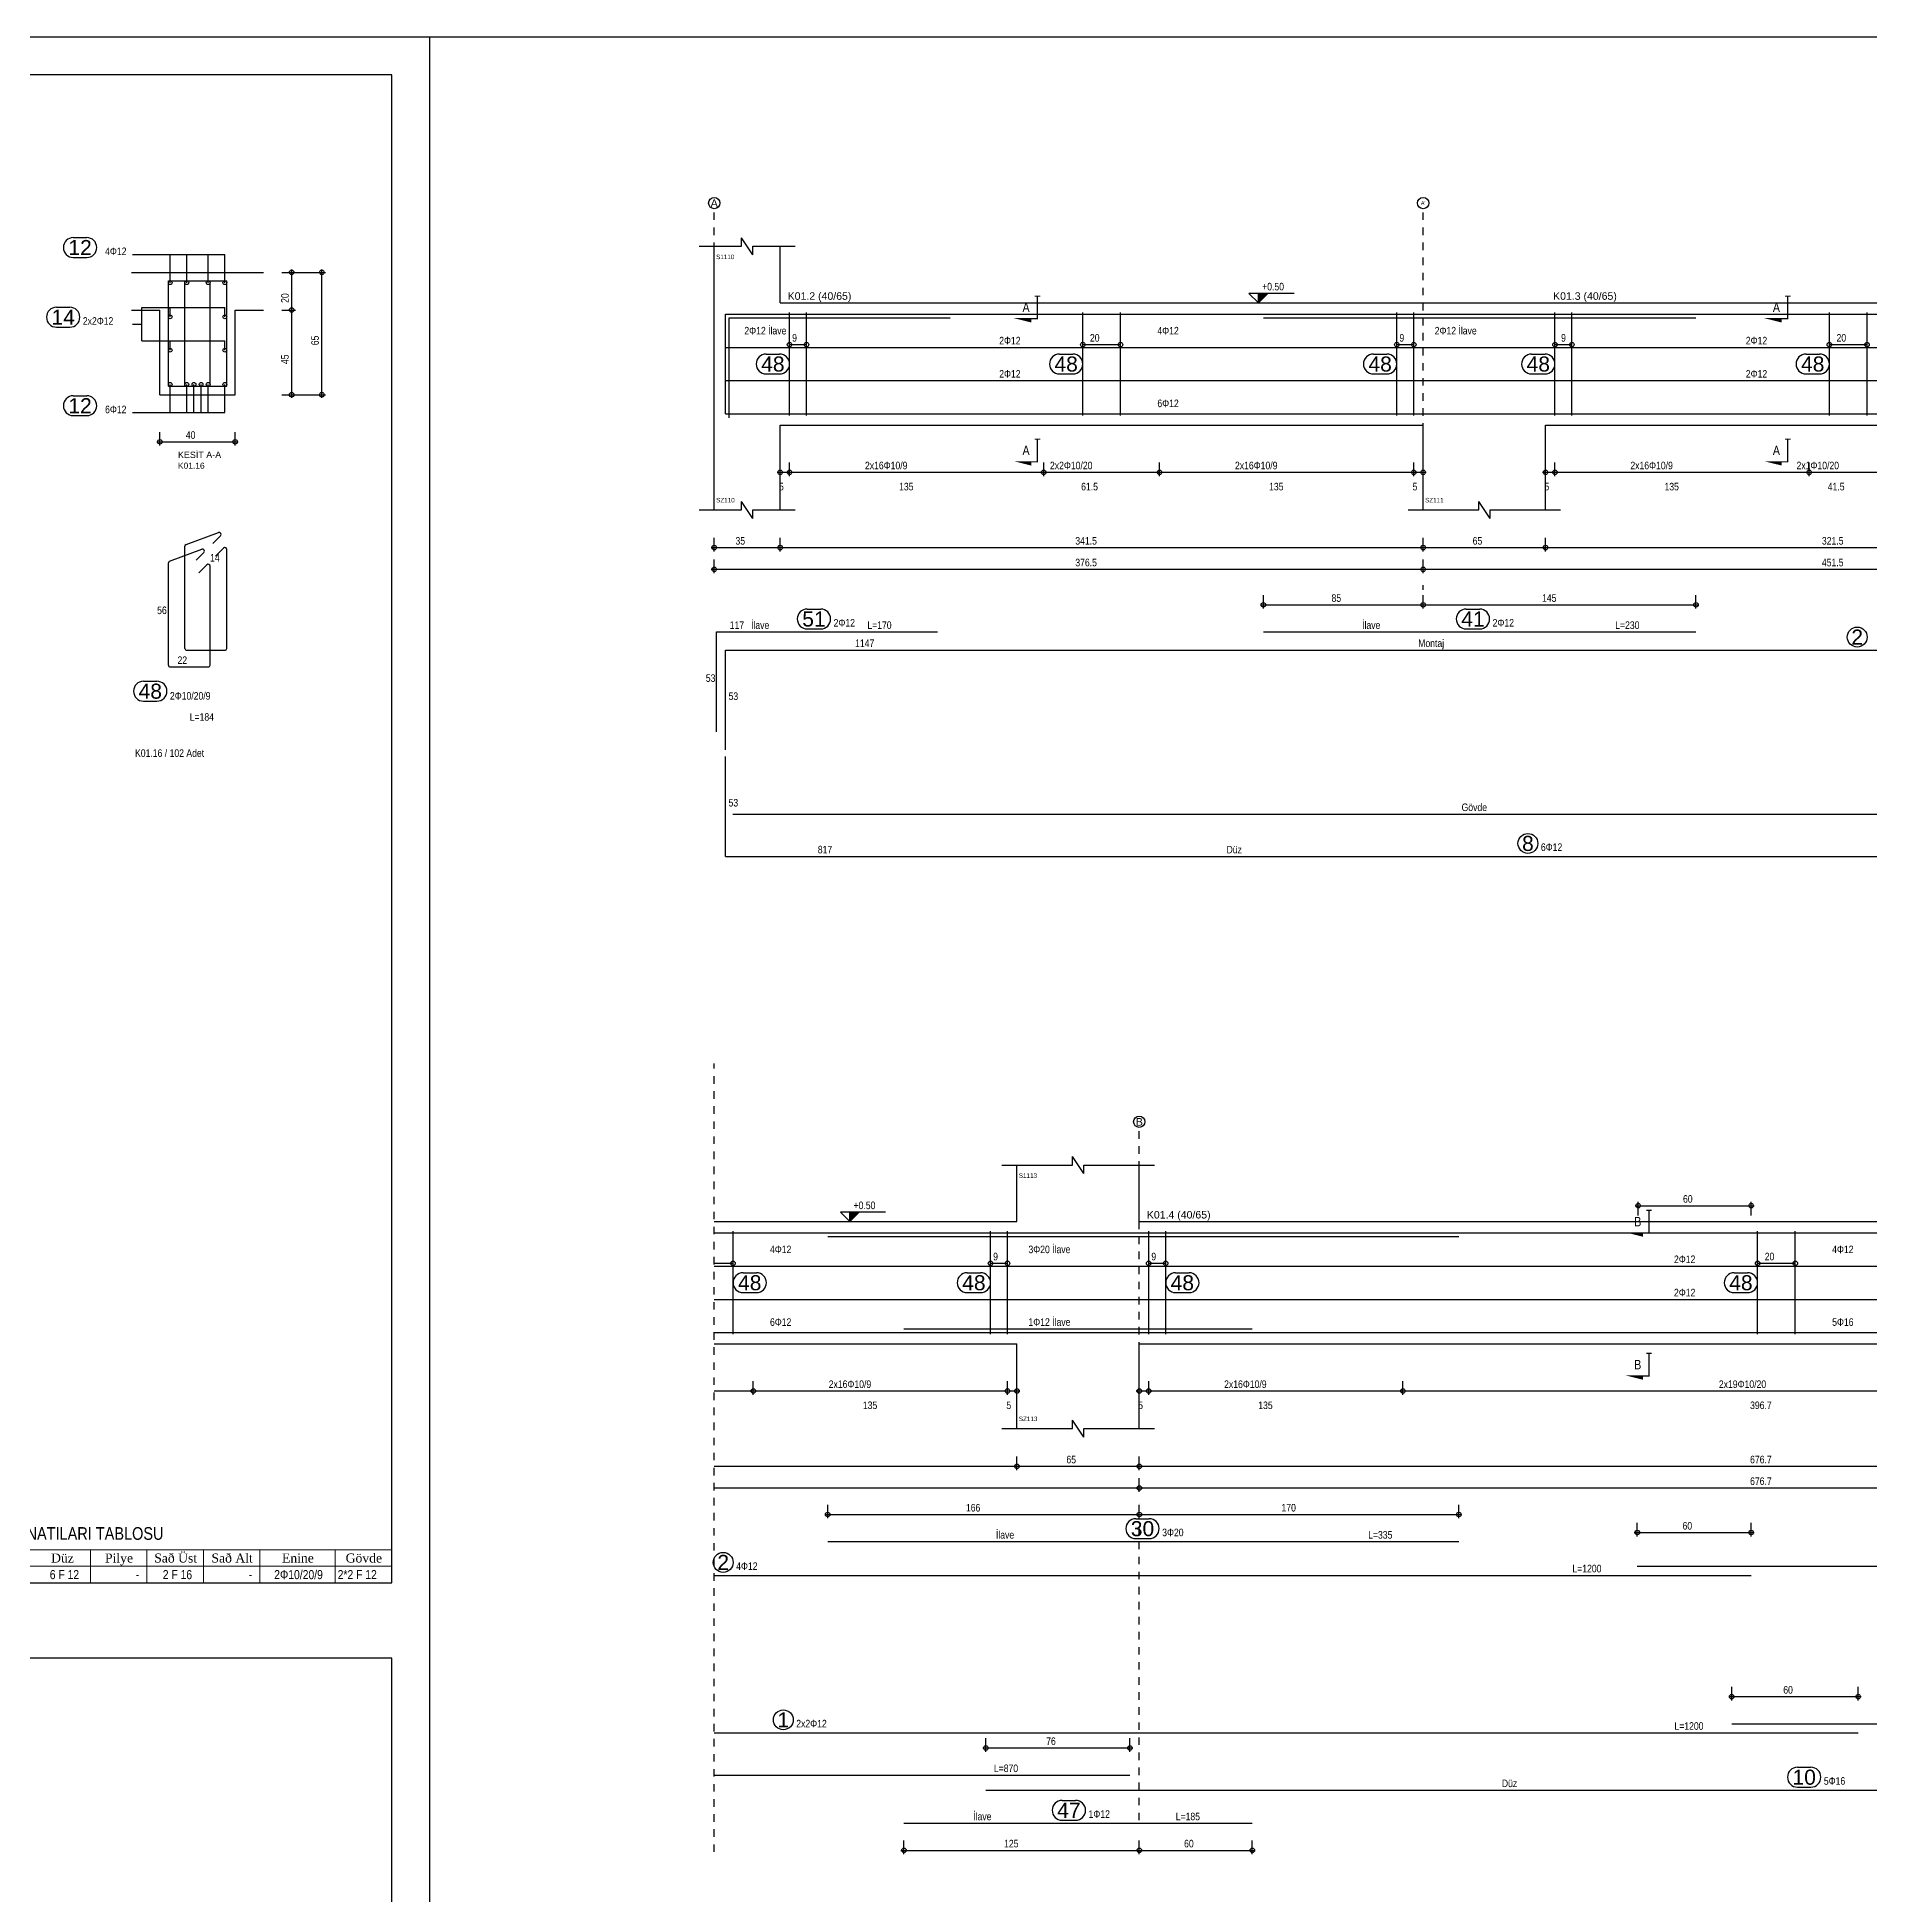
# Model space of a CAD drawing. Header units: metres. Extents: x 419734 to 420376, y 4564732 to 4565123.
# Drawn here: x 420108.32 to 420132.66, y 4564824.91 to 4564849.58 of the extents above; entities that cross this region are included whole.
import ezdxf
from ezdxf.enums import TextEntityAlignment as Align

# ---------------------------------------------------------------- set-up
doc = ezdxf.new("R2010")
doc.units = ezdxf.units.M
doc.linetypes.add('NASCOSTA', pattern=[0.375, 0.25, -0.125])
doc.linetypes.add('TRATTO-PUNTO', pattern=[1, 0.5, -0.25, 0, -0.25])
for name, color, linetype in [('Standart', 7, 'Continuous'), ('SW_ASSI', 7, 'TRATTO-PUNTO'), ('SW_DIM', 33, 'Continuous'), ('SW_MAGRONE', 2, 'Continuous'), ('SW_QUOTE', 1, 'Continuous'), ('SW_REINFORCEMENT', 7, 'Continuous'), ('SW_TESTI', 2, 'Continuous'), ('SW_Tondini', 1, 'Continuous'), ('SW_TRATT_GRIGIO', 252, 'NASCOSTA'), ('SW_TXT_TESTI', 1, 'Continuous')]:
    doc.layers.add(name, color=color, linetype=linetype)
doc.styles.add('arial_1_18', font='arial.ttf', dxfattribs={"height": 0.2})
doc.styles.add('SWS', font='ARIALN.TTF')
doc.styles.add('times new roman_1_18', font='times.ttf', dxfattribs={"height": 0.2})

# ---------------------------------------------------------------- blocks, each defined once
blk = doc.blocks.new('*U1605')
at = {"layer": 'SW_QUOTE'}
blk.add_hatch(color=1, dxfattribs=at).paths.add_polyline_path([(0.25, 0.25), (0, 0.25), (0, 0)])
at = {"layer": 'SW_QUOTE', "color": 1}
for p, q in [((0.95, 0.25), (-0.25, 0.25)), ((-0.25, 0.25), (0, 0)), ((-0.25, 0), (0.25, 0)), ((0, 0), (0, 0.25)), ((0.25, 0.25), (0, 0))]:
    blk.add_line(p, q, dxfattribs=at)
at = {"layer": 'SW_QUOTE', "color": 2, "style": 'SWS'}
blk.add_attdef('QUOTA', (0.1, 0.33), '', height=0.2, dxfattribs=at)
blk = doc.blocks.new('*U1603')
at = {"layer": 'SW_QUOTE', "const_width": 0.0003}
blk.add_lwpolyline([(0, 0), (0, -0.006), (-0.00159, -0.006)], dxfattribs=at)
at = {"layer": 'SW_QUOTE', "const_width": 0.0003, "flags": 128}
blk.add_lwpolyline([(0.00075, 0), (-0.00075, 0)], dxfattribs=at)
at = {"layer": 'SW_QUOTE'}
blk.add_solid([(-0.00159, -0.00585), (-0.00159, -0.00701), (-0.00624, -0.00585)], dxfattribs=at)
at = {"layer": 'SW_TESTI', "style": 'SWS'}
for tag, p in [('RIF_DOC', (0.0025, -0.003)), ('RIF_DOC_SEC', (0.0055, -0.003))]:
    blk.add_attdef(tag, text='', height=0.002, rotation=90, dxfattribs=at).set_placement(p, align=Align.MIDDLE)
at = {"layer": 'SW_TESTI', "color": 3, "style": 'SWS'}
blk.add_attdef('SEZ', text='', height=0.0025, dxfattribs=at).set_placement((-0.003, -0.003), align=Align.MIDDLE)

msp = doc.modelspace()

# ---------------------------------------------------------------- linework, layer by layer
at = {"color": 0, "linetype": 'Continuous'}
for centre in [(420117.31479, 4564847.37673), (420126.72762, 4564847.37673), (420122.9587, 4564835.17859)]:
    msp.add_circle(centre, 0.075, dxfattribs=at)
at = {"layer": 'Standart', "color": 2}
for points in [[(420281.38267, 4564849.57907), (419805.78267, 4564849.57907), (419805.78267, 4564807.5324), (420281.38267, 4564807.5324)], [(420113.53267, 4564849.57907), (420113.53267, 4564807.5324)]]:
    msp.add_lwpolyline(points, dxfattribs=at)
for points in [[(420113.03267, 4564829.05574), (420113.03267, 4564849.07907), (420080.02635, 4564849.07907), (420080.02635, 4564829.05574)], [(420113.03267, 4564808.0324), (420113.03267, 4564828.05574), (420080.02635, 4564828.05574), (420080.02635, 4564808.0324)]]:
    msp.add_lwpolyline(points, close=True, dxfattribs=at)
at = {"layer": 'Standart', "color": 1, "linetype": 'Continuous', "lineweight": 5}
for points in [[(420104.53267, 4564829.49574), (420113.03267, 4564829.49574)], [(420109.03267, 4564829.49574), (420109.03267, 4564829.05574)], [(420109.78267, 4564829.49574), (420109.78267, 4564829.05574)], [(420110.53267, 4564829.49574), (420110.53267, 4564829.05574)], [(420111.28267, 4564829.49574), (420111.28267, 4564829.05574)], [(420112.28267, 4564829.49574), (420112.28267, 4564829.05574)], [(420113.03267, 4564829.49574), (420113.03267, 4564829.05574)], [(420104.53267, 4564829.27574), (420113.03267, 4564829.27574)], [(420104.53267, 4564829.05574), (420113.03267, 4564829.05574)]]:
    msp.add_lwpolyline(points, dxfattribs=at)
at = {"layer": 'SW_ASSI', "ltscale": 0.2}
for points in [[(420117.31479, 4564843.55173), (420117.31479, 4564847.30173)], [(420126.72762, 4564843.55173), (420126.72762, 4564847.30173)], [(420126.72762, 4564842.04173), (420126.72762, 4564842.30173)], [(420122.9587, 4564831.35359), (420122.9587, 4564835.10359)], [(420122.9587, 4564825.90359), (420122.9587, 4564830.10359)]]:
    msp.add_lwpolyline(points, dxfattribs=at)
at = {"layer": 'SW_DIM', "ltscale": 0.5}
for points in [[(420117.11479, 4564846.80173), (420117.67729, 4564846.80173)], [(420117.82729, 4564846.68923), (420117.67729, 4564846.91423)], [(420117.67729, 4564846.80173), (420117.67729, 4564846.91423)], [(420117.82729, 4564846.80173), (420118.38979, 4564846.80173)], [(420117.82729, 4564846.68923), (420117.82729, 4564846.80173)], [(420109.59187, 4564846.69375), (420110.81687, 4564846.69375)], [(420110.09187, 4564846.31875), (420110.09187, 4564846.69375)], [(420110.31271, 4564846.31875), (420110.31271, 4564846.69375)], [(420110.59604, 4564846.31875), (420110.59604, 4564846.69375)], [(420110.81687, 4564846.31875), (420110.81687, 4564846.69375)], [(420111.70437, 4564844.79125), (420111.70437, 4564846.49625)], [(420112.10437, 4564844.79125), (420112.10437, 4564846.49625)], [(420111.57437, 4564846.45625), (420112.15437, 4564846.45625)], [(420109.71687, 4564845.54792), (420109.71687, 4564845.98959)], [(420109.71687, 4564845.98959), (420110.81687, 4564845.98959)], [(420110.09187, 4564845.86459), (420110.09187, 4564845.98959)], [(420110.81687, 4564845.86459), (420110.81687, 4564845.98959)], [(420109.59187, 4564845.76875), (420109.71687, 4564845.76875)], [(420111.57437, 4564845.95625), (420111.75437, 4564845.95625)], [(420109.71687, 4564845.54792), (420110.81687, 4564845.54792)], [(420110.09187, 4564845.42292), (420110.09187, 4564845.54792)], [(420110.81687, 4564845.42292), (420110.81687, 4564845.54792)], [(420118.31479, 4564845.49673), (420118.53979, 4564845.49673)], [(420122.2087, 4564845.49673), (420122.7087, 4564845.49673)], [(420126.37762, 4564845.49673), (420126.60262, 4564845.49673)], [(420128.47762, 4564845.49673), (420128.70262, 4564845.49673)], [(420132.12153, 4564845.49673), (420132.62153, 4564845.49673)], [(420110.09187, 4564844.59375), (420110.09187, 4564844.96875)], [(420110.31271, 4564844.59375), (420110.31271, 4564844.96875)], [(420110.40715, 4564844.59375), (420110.40715, 4564844.96875)], [(420110.5016, 4564844.59375), (420110.5016, 4564844.96875)], [(420110.59604, 4564844.59375), (420110.59604, 4564844.96875)], [(420110.81687, 4564844.59375), (420110.81687, 4564844.96875)], [(420111.57437, 4564844.83125), (420112.15437, 4564844.83125)], [(420109.59187, 4564844.59375), (420110.81687, 4564844.59375)], [(420109.95437, 4564844.15625), (420109.95437, 4564844.33625)], [(420110.95437, 4564844.15625), (420110.95437, 4564844.33625)], [(420109.91437, 4564844.20625), (420110.99437, 4564844.20625)], [(420118.14979, 4564843.80173), (420126.76762, 4564843.80173)], [(420118.18979, 4564843.75173), (420118.18979, 4564843.93173)], [(420118.31479, 4564843.75173), (420118.31479, 4564843.93173)], [(420121.68979, 4564843.75173), (420121.68979, 4564843.93173)], [(420123.22762, 4564843.75173), (420123.22762, 4564843.93173)], [(420126.60262, 4564843.75173), (420126.60262, 4564843.93173)], [(420126.72762, 4564843.75173), (420126.72762, 4564843.93173)], [(420128.31262, 4564843.80173), (420136.43045, 4564843.80173)], [(420128.35262, 4564843.75173), (420128.35262, 4564843.93173)], [(420128.47762, 4564843.75173), (420128.47762, 4564843.93173)], [(420131.85262, 4564843.75173), (420131.85262, 4564843.93173)], [(420117.11479, 4564843.30173), (420117.67729, 4564843.30173)], [(420117.67729, 4564843.30173), (420117.67729, 4564843.41423)], [(420117.82729, 4564843.18923), (420117.67729, 4564843.41423)], [(420117.82729, 4564843.18923), (420117.82729, 4564843.30173)], [(420117.82729, 4564843.30173), (420118.38979, 4564843.30173)], [(420126.52762, 4564843.30173), (420127.46512, 4564843.30173)], [(420127.46512, 4564843.30173), (420127.46512, 4564843.41423)], [(420127.61512, 4564843.18923), (420127.46512, 4564843.41423)], [(420127.61512, 4564843.18923), (420127.61512, 4564843.30173)], [(420127.61512, 4564843.30173), (420128.55262, 4564843.30173)], [(420117.27479, 4564842.80173), (420146.47472, 4564842.80173)], [(420117.31479, 4564842.75173), (420117.31479, 4564842.93173)], [(420118.18979, 4564842.75173), (420118.18979, 4564842.93173)], [(420126.72762, 4564842.75173), (420126.72762, 4564842.93173)], [(420128.35262, 4564842.75173), (420128.35262, 4564842.93173)], [(420117.27479, 4564842.51373), (420146.47472, 4564842.51373)], [(420117.31479, 4564842.46373), (420117.31479, 4564842.64373)], [(420126.72762, 4564842.46373), (420126.72762, 4564842.64373)], [(420124.56566, 4564842.04173), (420130.38957, 4564842.04173)], [(420124.60566, 4564841.99173), (420124.60566, 4564842.17173)], [(420126.72762, 4564841.99173), (420126.72762, 4564842.17173)], [(420130.34957, 4564841.99173), (420130.34957, 4564842.17173)], [(420122.2212, 4564834.49109), (420122.0712, 4564834.71609)], [(420122.0712, 4564834.60359), (420122.0712, 4564834.71609)], [(420121.1337, 4564834.60359), (420122.0712, 4564834.60359)], [(420122.2212, 4564834.49109), (420122.2212, 4564834.60359)], [(420122.2212, 4564834.60359), (420123.15871, 4564834.60359)], [(420129.54305, 4564834.06359), (420131.12305, 4564834.06359)], [(420129.58305, 4564833.93359), (420129.58305, 4564834.11359)], [(420131.08305, 4564833.93359), (420131.08305, 4564834.11359)], [(420117.31479, 4564833.29859), (420117.56479, 4564833.29859)], [(420120.9837, 4564833.29859), (420121.2087, 4564833.29859)], [(420123.0837, 4564833.29859), (420123.3087, 4564833.29859)], [(420131.16798, 4564833.29859), (420131.66798, 4564833.29859)], [(420117.8337, 4564831.55359), (420117.8337, 4564831.73359)], [(420121.2087, 4564831.55359), (420121.2087, 4564831.73359)], [(420121.3337, 4564831.55359), (420121.3337, 4564831.73359)], [(420122.9587, 4564831.55359), (420122.9587, 4564831.73359)], [(420123.0837, 4564831.55359), (420123.0837, 4564831.73359)], [(420126.4587, 4564831.55359), (420126.4587, 4564831.73359)], [(420117.31479, 4564831.60359), (420121.3737, 4564831.60359)], [(420122.9187, 4564831.60359), (420139.91726, 4564831.60359)], [(420122.0712, 4564831.10359), (420122.0712, 4564831.21609)], [(420122.2212, 4564830.99109), (420122.0712, 4564831.21609)], [(420121.1337, 4564831.10359), (420122.0712, 4564831.10359)], [(420122.2212, 4564830.99109), (420122.2212, 4564831.10359)], [(420122.2212, 4564831.10359), (420123.15871, 4564831.10359)], [(420121.3337, 4564830.55359), (420121.3337, 4564830.73359)], [(420122.9587, 4564830.55359), (420122.9587, 4564830.73359)], [(420117.31479, 4564830.60359), (420150.35231, 4564830.60359)], [(420122.9587, 4564830.26559), (420122.9587, 4564830.44559)], [(420117.31479, 4564830.31559), (420150.35231, 4564830.31559)], [(420118.7812, 4564829.96359), (420127.24084, 4564829.96359)], [(420118.8212, 4564829.91359), (420118.8212, 4564830.09359)], [(420122.9587, 4564829.91359), (420122.9587, 4564830.09359)], [(420127.20084, 4564829.91359), (420127.20084, 4564830.09359)], [(420129.53055, 4564829.72359), (420131.12305, 4564829.72359)], [(420129.57055, 4564829.67359), (420129.57055, 4564829.85359)], [(420131.08305, 4564829.67359), (420131.08305, 4564829.85359)], [(420130.78455, 4564827.54526), (420132.54405, 4564827.54526)], [(420130.82455, 4564827.49526), (420130.82455, 4564827.67526)], [(420132.50405, 4564827.49526), (420132.50405, 4564827.67526)], [(420120.9212, 4564826.81359), (420120.9212, 4564826.99359)], [(420122.8337, 4564826.81359), (420122.8337, 4564826.99359)], [(420120.8812, 4564826.86359), (420122.8737, 4564826.86359)], [(420119.7937, 4564825.50402), (420124.4987, 4564825.50402)], [(420119.8337, 4564825.45402), (420119.8337, 4564825.63402)], [(420122.9587, 4564825.45402), (420122.9587, 4564825.63402)], [(420124.4587, 4564825.45402), (420124.4587, 4564825.63402)]]:
    msp.add_lwpolyline(points, dxfattribs=at)
for centre in [(420111.70437, 4564846.45625), (420112.10437, 4564846.45625), (420111.70437, 4564845.95625), (420118.31479, 4564845.49673), (420118.53979, 4564845.49673), (420122.2087, 4564845.49673), (420122.7087, 4564845.49673), (420126.37762, 4564845.49673), (420126.60262, 4564845.49673), (420128.47762, 4564845.49673), (420128.70262, 4564845.49673), (420132.12153, 4564845.49673), (420132.62153, 4564845.49673), (420111.70437, 4564844.83125), (420112.10437, 4564844.83125), (420109.95437, 4564844.20625), (420110.95437, 4564844.20625), (420118.18979, 4564843.80173), (420118.31479, 4564843.80173), (420121.68979, 4564843.80173), (420123.22762, 4564843.80173), (420126.60262, 4564843.80173), (420126.72762, 4564843.80173), (420128.35262, 4564843.80173), (420128.47762, 4564843.80173), (420131.85262, 4564843.80173), (420117.31479, 4564842.80173), (420118.18979, 4564842.80173), (420126.72762, 4564842.80173), (420128.35262, 4564842.80173), (420117.31479, 4564842.51373), (420126.72762, 4564842.51373), (420124.60566, 4564842.04173), (420126.72762, 4564842.04173), (420130.34957, 4564842.04173), (420129.58305, 4564834.06359), (420131.08305, 4564834.06359), (420117.56479, 4564833.29859), (420120.9837, 4564833.29859), (420121.2087, 4564833.29859), (420123.0837, 4564833.29859), (420123.3087, 4564833.29859), (420131.16798, 4564833.29859), (420131.66798, 4564833.29859), (420117.8337, 4564831.60359), (420121.2087, 4564831.60359), (420121.3337, 4564831.60359), (420122.9587, 4564831.60359), (420123.0837, 4564831.60359), (420126.4587, 4564831.60359), (420121.3337, 4564830.60359), (420122.9587, 4564830.60359), (420122.9587, 4564830.31559), (420118.8212, 4564829.96359), (420122.9587, 4564829.96359), (420127.20084, 4564829.96359), (420129.57055, 4564829.72359), (420131.08305, 4564829.72359), (420130.82455, 4564827.54526), (420132.50405, 4564827.54526), (420120.9212, 4564826.86359), (420122.8337, 4564826.86359), (420119.8337, 4564825.50402), (420122.9587, 4564825.50402), (420124.4587, 4564825.50402)]:
    msp.add_circle(centre, 0.03, dxfattribs=at)
at = {"layer": 'SW_MAGRONE'}
for points in [[(420117.31479, 4564843.30173), (420117.31479, 4564846.80173)], [(420118.18979, 4564846.05173), (420118.18979, 4564846.80173)], [(420109.57937, 4564846.45625), (420111.32937, 4564846.45625)], [(420118.18979, 4564846.05173), (420136.39044, 4564846.05173)], [(420109.57937, 4564845.95625), (420109.95437, 4564845.95625)], [(420109.95437, 4564844.83125), (420109.95437, 4564845.95625)], [(420110.95437, 4564844.83125), (420110.95437, 4564845.95625)], [(420110.95437, 4564845.95625), (420111.32937, 4564845.95625)], [(420109.95437, 4564844.83125), (420110.95437, 4564844.83125)], [(420118.18979, 4564843.30173), (420118.18979, 4564844.42673)], [(420118.18979, 4564844.42673), (420126.72762, 4564844.42673)], [(420126.72762, 4564843.30173), (420126.72762, 4564844.42673)], [(420128.35262, 4564843.30173), (420128.35262, 4564844.42673)], [(420128.35262, 4564844.42673), (420136.39044, 4564844.42673)], [(420121.3337, 4564833.8536), (420121.3337, 4564834.60359)], [(420122.95871, 4564833.8536), (420122.95871, 4564834.60359)], [(420117.31479, 4564833.8536), (420121.3337, 4564833.8536)], [(420122.95871, 4564833.8536), (420139.87726, 4564833.8536)], [(420117.31479, 4564832.22859), (420121.3337, 4564832.22859)], [(420121.3337, 4564831.10359), (420121.3337, 4564832.22859)], [(420122.95871, 4564831.10359), (420122.95871, 4564832.22859)], [(420122.95871, 4564832.22859), (420139.87726, 4564832.22859)]]:
    msp.add_lwpolyline(points, dxfattribs=at)
at = {"layer": 'SW_REINFORCEMENT', "color": 7, "ltscale": 0.05, "flags": 128}
for points in [[(420110.06687, 4564846.34375), (420110.84187, 4564846.34375)], [(420110.06687, 4564844.94375), (420110.06687, 4564846.34375)], [(420110.28771, 4564844.94375), (420110.28771, 4564846.34375)], [(420110.62104, 4564844.94375), (420110.62104, 4564846.34375)], [(420110.84187, 4564844.94375), (420110.84187, 4564846.34375)], [(420117.46479, 4564845.90173), (420146.47472, 4564845.90173)], [(420117.46479, 4564844.57673), (420117.46479, 4564845.90173)], [(420117.51479, 4564845.85173), (420120.44925, 4564845.85173)], [(420117.51479, 4564844.52673), (420117.51479, 4564845.85173)], [(420118.31479, 4564844.55673), (420118.31479, 4564845.92173)], [(420118.53979, 4564844.55673), (420118.53979, 4564845.92173)], [(420122.2087, 4564844.55673), (420122.2087, 4564845.92173)], [(420122.7087, 4564844.55673), (420122.7087, 4564845.92173)], [(420124.60566, 4564845.85173), (420130.34957, 4564845.85173)], [(420126.37762, 4564844.55673), (420126.37762, 4564845.92173)], [(420126.60262, 4564844.55673), (420126.60262, 4564845.92173)], [(420128.47762, 4564844.55673), (420128.47762, 4564845.92173)], [(420128.70262, 4564844.55673), (420128.70262, 4564845.92173)], [(420132.12153, 4564844.55673), (420132.12153, 4564845.92173)], [(420132.62153, 4564844.55673), (420132.62153, 4564845.92173)], [(420117.46479, 4564845.46007), (420146.47472, 4564845.46007)], [(420117.46479, 4564845.0184), (420146.47472, 4564845.0184)], [(420110.06687, 4564844.94375), (420110.84187, 4564844.94375)], [(420117.46479, 4564844.57673), (420146.47472, 4564844.57673)], [(420110.08365, 4564842.62278), (420110.51295, 4564842.77903)], [(420110.28771, 4564841.46384), (420110.28771, 4564842.82048)], [(420110.30449, 4564842.84444), (420110.73379, 4564843.0007)], [(420110.65626, 4564842.85442), (420110.76054, 4564842.9587)], [(420110.69338, 4564842.68985), (420110.79834, 4564842.79481)], [(420110.84187, 4564841.46384), (420110.84187, 4564842.77678)], [(420110.06687, 4564841.24217), (420110.06687, 4564842.59882)], [(420110.43542, 4564842.63276), (420110.53971, 4564842.73704)], [(420110.47255, 4564842.46818), (420110.57751, 4564842.57314)], [(420110.62104, 4564841.24217), (420110.62104, 4564842.55511)], [(420117.34479, 4564841.68173), (420120.27925, 4564841.68173)], [(420117.34479, 4564840.35673), (420117.34479, 4564841.68173)], [(420124.60566, 4564841.68173), (420130.34957, 4564841.68173)], [(420110.31321, 4564841.43834), (420110.81637, 4564841.43834)], [(420117.46479, 4564841.44173), (420146.13979, 4564841.44173)], [(420117.46479, 4564840.11673), (420117.46479, 4564841.44173)], [(420110.09237, 4564841.21667), (420110.59554, 4564841.21667)], [(420117.46479, 4564838.70173), (420117.46479, 4564840.02673)], [(420117.56079, 4564839.2634), (420146.47472, 4564839.2634)], [(420117.46479, 4564838.70173), (420137.89045, 4564838.70173)], [(420117.31479, 4564833.70359), (420150.35231, 4564833.70359)], [(420117.56479, 4564832.35859), (420117.56479, 4564833.72359)], [(420118.8212, 4564833.65359), (420127.20084, 4564833.65359)], [(420120.9837, 4564832.35859), (420120.9837, 4564833.72359)], [(420121.2087, 4564832.35859), (420121.2087, 4564833.72359)], [(420123.0837, 4564832.35859), (420123.0837, 4564833.72359)], [(420123.3087, 4564832.35859), (420123.3087, 4564833.72359)], [(420131.16798, 4564832.35859), (420131.16798, 4564833.72359)], [(420131.66798, 4564832.35859), (420131.66798, 4564833.72359)], [(420117.31479, 4564833.26193), (420150.35231, 4564833.26193)], [(420117.31479, 4564832.82026), (420150.35231, 4564832.82026)], [(420119.8337, 4564832.42859), (420124.4587, 4564832.42859)], [(420117.31479, 4564832.37859), (420150.35231, 4564832.37859)], [(420118.8212, 4564829.60359), (420127.20084, 4564829.60359)], [(420129.57055, 4564829.27564), (420145.93978, 4564829.27564)], [(420117.31479, 4564829.15564), (420131.08305, 4564829.15564)], [(420117.31479, 4564827.06526), (420132.50405, 4564827.06526)], [(420130.82455, 4564827.18526), (420150.35231, 4564827.18526)], [(420117.31479, 4564826.50359), (420122.8337, 4564826.50359)], [(420120.9212, 4564826.30363), (420141.91476, 4564826.30363)], [(420119.8337, 4564825.86402), (420124.4587, 4564825.86402)]]:
    msp.add_lwpolyline(points, dxfattribs=at)
at = {"layer": 'SW_REINFORCEMENT', "color": 7, "ltscale": 0.05}
for centre, start, end in [((420110.31321, 4564842.82048), 110, 180), ((420110.52168, 4564842.75507), 315, 110), ((420110.74251, 4564842.97674), 315, 110), ((420110.81637, 4564842.77678), 0, 135), ((420110.09237, 4564842.59882), 110, 180), ((420110.59554, 4564842.55511), 0, 135), ((420110.31321, 4564841.46384), 180, 270), ((420110.81637, 4564841.46384), 270, 0), ((420110.09237, 4564841.24217), 180, 270), ((420110.59554, 4564841.24217), 270, 0)]:
    msp.add_arc(centre, 0.0255, start, end, dxfattribs=at)
at = {"layer": 'SW_Tondini'}
for centre in [(420110.09187, 4564846.31875), (420110.31271, 4564846.31875), (420110.59604, 4564846.31875), (420110.81687, 4564846.31875), (420110.09187, 4564845.86459), (420110.81687, 4564845.86459), (420110.09187, 4564845.42292), (420110.81687, 4564845.42292), (420110.09187, 4564844.96875), (420110.31271, 4564844.96875), (420110.40715, 4564844.96875), (420110.5016, 4564844.96875), (420110.59604, 4564844.96875), (420110.81687, 4564844.96875)]:
    msp.add_circle(centre, 0.025, dxfattribs=at)
at = {"layer": 'SW_TRATT_GRIGIO', "ltscale": 0.2}
msp.add_lwpolyline([(420117.31479, 4564825.48359), (420117.31479, 4564835.95359)], dxfattribs=at)
at = {"layer": 'SW_TXT_TESTI', "flags": 128}
for points in [[(420108.80525, 4564846.91746), (420108.98401, 4564846.91746)], [(420108.80525, 4564846.65346), (420108.98401, 4564846.65346)], [(420108.58116, 4564845.99246), (420108.75993, 4564845.99246)], [(420108.58116, 4564845.72846), (420108.75993, 4564845.72846)], [(420108.80525, 4564844.81746), (420108.98401, 4564844.81746)], [(420108.80525, 4564844.55346), (420108.98401, 4564844.55346)], [(420118.54939, 4564841.98573), (420118.72816, 4564841.98573)], [(420127.29928, 4564841.98573), (420127.47804, 4564841.98573)], [(420118.54939, 4564841.72173), (420118.72816, 4564841.72173)], [(420127.29928, 4564841.72173), (420127.47804, 4564841.72173)], [(420109.73724, 4564841.02715), (420109.916, 4564841.02715)], [(420109.73724, 4564840.76315), (420109.916, 4564840.76315)]]:
    msp.add_lwpolyline(points, dxfattribs=at)
at = {"layer": 'SW_TXT_TESTI'}
for points in [[(420118.00402, 4564845.37123), (420118.18279, 4564845.37123)], [(420121.89794, 4564845.37123), (420122.0767, 4564845.37123)], [(420126.06685, 4564845.37123), (420126.24562, 4564845.37123)], [(420128.16685, 4564845.37123), (420128.34562, 4564845.37123)], [(420131.81077, 4564845.37123), (420131.98953, 4564845.37123)], [(420118.00402, 4564845.10723), (420118.18279, 4564845.10723)], [(420121.89794, 4564845.10723), (420122.0767, 4564845.10723)], [(420126.06685, 4564845.10723), (420126.24562, 4564845.10723)], [(420128.16685, 4564845.10723), (420128.34562, 4564845.10723)], [(420131.81077, 4564845.10723), (420131.98953, 4564845.10723)], [(420117.69679, 4564833.17309), (420117.87555, 4564833.17309)], [(420120.67294, 4564833.17309), (420120.8517, 4564833.17309)], [(420123.4407, 4564833.17309), (420123.61947, 4564833.17309)], [(420130.85722, 4564833.17309), (420131.03598, 4564833.17309)], [(420117.69679, 4564832.90909), (420117.87555, 4564832.90909)], [(420120.67294, 4564832.90909), (420120.8517, 4564832.90909)], [(420123.4407, 4564832.90909), (420123.61947, 4564832.90909)], [(420130.85722, 4564832.90909), (420131.03598, 4564832.90909)], [(420122.91175, 4564829.90759), (420123.09052, 4564829.90759)], [(420122.91175, 4564829.64359), (420123.09052, 4564829.64359)], [(420131.69713, 4564826.60763), (420131.8759, 4564826.60763)], [(420131.69713, 4564826.34363), (420131.8759, 4564826.34363)], [(420121.9343, 4564826.16802), (420122.11306, 4564826.16802)], [(420121.9343, 4564825.90402), (420122.11306, 4564825.90402)]]:
    msp.add_lwpolyline(points, dxfattribs=at)
for centre in [(420132.49054, 4564841.61373), (420128.11839, 4564838.87373), (420117.4338, 4564829.32764), (420118.23205, 4564827.23726)]:
    msp.add_circle(centre, 0.132, dxfattribs=at)
for centre, start, end in [((420108.80525, 4564846.78546), 90, 270), ((420108.98401, 4564846.78546), 270, 90), ((420108.58116, 4564845.86046), 90, 270), ((420108.75993, 4564845.86046), 270, 90), ((420118.00402, 4564845.23923), 90, 270), ((420118.18279, 4564845.23923), 270, 90), ((420121.89794, 4564845.23923), 90, 270), ((420122.0767, 4564845.23923), 270, 90), ((420126.06685, 4564845.23923), 90, 270), ((420126.24562, 4564845.23923), 270, 90), ((420128.16685, 4564845.23923), 90, 270), ((420128.34562, 4564845.23923), 270, 90), ((420131.81077, 4564845.23923), 90, 270), ((420131.98953, 4564845.23923), 270, 90), ((420108.80525, 4564844.68546), 90, 270), ((420108.98401, 4564844.68546), 270, 90), ((420118.54939, 4564841.85373), 90, 270), ((420118.72816, 4564841.85373), 270, 90), ((420127.29928, 4564841.85373), 90, 270), ((420127.47804, 4564841.85373), 270, 90), ((420109.73724, 4564840.89515), 90, 270), ((420109.916, 4564840.89515), 270, 90), ((420117.69679, 4564833.04109), 90, 270), ((420117.87555, 4564833.04109), 270, 90), ((420120.67294, 4564833.04109), 90, 270), ((420120.8517, 4564833.04109), 270, 90), ((420123.4407, 4564833.04109), 90, 270), ((420123.61947, 4564833.04109), 270, 90), ((420130.85722, 4564833.04109), 90, 270), ((420131.03598, 4564833.04109), 270, 90), ((420122.91175, 4564829.77559), 90, 270), ((420123.09052, 4564829.77559), 270, 90), ((420131.69713, 4564826.47563), 90, 270), ((420131.8759, 4564826.47563), 270, 90), ((420121.9343, 4564826.03602), 90, 270), ((420122.11306, 4564826.03602), 270, 90)]:
    msp.add_arc(centre, 0.132, start, end, dxfattribs=at)

# ---------------------------------------------------------------- block references
ref = msp.add_blockref('*U1605', (420124.53972, 4564846.05173), dxfattribs=dict(xscale=0.5, yscale=0.5, zscale=0.5))
ref.add_attrib('QUOTA', '+0.50', (420124.58972, 4564846.21673), dxfattribs={"layer": 'SW_QUOTE', "color": 2, "height": 0.1, "style": 'SWS', "flags": 4})
ref = msp.add_blockref('*U1603', (420121.60492, 4564846.1405), dxfattribs=dict(xscale=50, yscale=50, zscale=50))
ref.add_attrib('SEZ', 'A', dxfattribs={"layer": 'SW_TESTI', "color": 3, "height": 0.125, "style": 'SWS'}).set_placement((420121.45492, 4564845.9905), align=Align.MIDDLE)
ref = msp.add_blockref('*U1603', (420131.56775, 4564846.1405), dxfattribs=dict(xscale=50, yscale=50, zscale=50))
ref.add_attrib('SEZ', 'A', dxfattribs={"layer": 'SW_TESTI', "color": 3, "height": 0.125, "style": 'SWS'}).set_placement((420131.41775, 4564845.9905), align=Align.MIDDLE)
ref = msp.add_blockref('*U1603', (420121.60492, 4564844.24151), dxfattribs=dict(xscale=50, yscale=50, zscale=50))
ref.add_attrib('SEZ', 'A', dxfattribs={"layer": 'SW_TESTI', "color": 3, "height": 0.125, "style": 'SWS'}).set_placement((420121.45492, 4564844.09151), align=Align.MIDDLE)
ref = msp.add_blockref('*U1603', (420131.56775, 4564844.24151), dxfattribs=dict(xscale=50, yscale=50, zscale=50))
ref.add_attrib('SEZ', 'A', dxfattribs={"layer": 'SW_TESTI', "color": 3, "height": 0.125, "style": 'SWS'}).set_placement((420131.41775, 4564844.09151), align=Align.MIDDLE)
ref = msp.add_blockref('*U1605', (420119.11493, 4564833.8536), dxfattribs=dict(xscale=0.5, yscale=0.5, zscale=0.5))
ref.add_attrib('QUOTA', '+0.50', (420119.16493, 4564834.0186), dxfattribs={"layer": 'SW_QUOTE', "color": 2, "height": 0.1, "style": 'SWS', "flags": 4})
ref = msp.add_blockref('*U1603', (420129.72613, 4564834.00236), dxfattribs=dict(xscale=50, yscale=50, zscale=50))
ref.add_attrib('SEZ', 'B', dxfattribs={"layer": 'SW_TESTI', "color": 3, "height": 0.125, "style": 'SWS'}).set_placement((420129.57613, 4564833.85236), align=Align.MIDDLE)
ref = msp.add_blockref('*U1603', (420129.72613, 4564832.10337), dxfattribs=dict(xscale=50, yscale=50, zscale=50))
ref.add_attrib('SEZ', 'B', dxfattribs={"layer": 'SW_TESTI', "color": 3, "height": 0.125, "style": 'SWS'}).set_placement((420129.57613, 4564831.95337), align=Align.MIDDLE)

# ---------------------------------------------------------------- texts
at = {"color": 0, "linetype": 'Continuous', "style": 'arial_1_18'}
for s, height, p in [('A', 0.10125, (420117.26764, 4564847.32441)), ("A'", 0.050625, (420126.69729, 4564847.35057)), ('B', 0.10125, (420122.91155, 4564835.12627))]:
    msp.add_text(s, height=height, dxfattribs=at).set_placement(p)
at = {"layer": 'Standart', "color": 3, "linetype": 'Continuous', "lineweight": 5, "style": 'arial_1_18'}
for s, p in [('12', (420108.73925, 4564846.68546)), ('14', (420108.51516, 4564845.76046)), ('48', (420117.93802, 4564845.13923)), ('48', (420121.83194, 4564845.13923)), ('48', (420126.00085, 4564845.13923)), ('48', (420128.10085, 4564845.13923)), ('48', (420131.74477, 4564845.13923)), ('12', (420108.73925, 4564844.58546)), ('51', (420118.48339, 4564841.75373)), ('41', (420127.23328, 4564841.75373)), ('2', (420132.41285, 4564841.51373)), ('48', (420109.67124, 4564840.79515)), ('8', (420128.0407, 4564838.77373)), ('48', (420117.63079, 4564832.94109)), ('48', (420120.60694, 4564832.94109)), ('48', (420123.3747, 4564832.94109)), ('48', (420130.79122, 4564832.94109)), ('30', (420122.84575, 4564829.67559)), ('2', (420117.35611, 4564829.22764)), ('1', (420118.15436, 4564827.13726)), ('10', (420131.63113, 4564826.37563)), ('47', (420121.8683, 4564825.93602))]:
    msp.add_text(s, height=0.2, dxfattribs=at).set_placement(p)
at = {"layer": 'Standart', "color": 5, "linetype": 'Continuous', "lineweight": -3, "style": 'times new roman_1_18'}
for s, p in [('Düz', (420108.50988, 4564829.32574)), ('Pilye', (420109.22531, 4564829.32574)), ('Sað Üst', (420109.87928, 4564829.32574)), ('Sað Alt', (420110.6391, 4564829.32574)), ('Enine', (420111.57567, 4564829.32574)), ('Gövde', (420112.42111, 4564829.32574))]:
    msp.add_text(s, height=0.12, dxfattribs=at).set_placement(p)
at = {"layer": 'SW_DIM', "ltscale": 0.5}
for s, height, style, p in [('S1110', 0.06, 'arial_1_18', (420117.33979, 4564846.63173)), ('K01.2 (40/65)', 0.1, 'arial_1_18', (420118.28979, 4564846.09173)), ('K01.3 (40/65)', 0.1, 'arial_1_18', (420128.45262, 4564846.09173)), ('9', 0.1, 'SWS', (420118.3496, 4564845.53673)), ('20', 0.1, 'SWS', (420122.30332, 4564845.53673)), ('9', 0.1, 'SWS', (420126.41243, 4564845.53673)), ('9', 0.1, 'SWS', (420128.5588, 4564845.53673)), ('20', 0.1, 'SWS', (420132.21615, 4564845.53673)), ('40', 0.1, 'SWS', (420110.29899, 4564844.24625)), ('KESİT A-A', 0.085, 'arial_1_18', (420110.19437, 4564843.99125)), ('K01.16', 0.08, 'arial_1_18', (420110.19437, 4564843.84892)), ('5', 0.1, 'SWS', (420118.1746, 4564843.56173)), ('135', 0.1, 'SWS', (420119.76922, 4564843.56173)), ('61.5', 0.1, 'SWS', (420122.18678, 4564843.56173)), ('135', 0.1, 'SWS', (420124.68204, 4564843.56173)), ('5', 0.1, 'SWS', (420126.58743, 4564843.56173)), ('5', 0.1, 'SWS', (420128.33743, 4564843.56173)), ('135', 0.1, 'SWS', (420129.93204, 4564843.56173)), ('41.5', 0.1, 'SWS', (420132.09961, 4564843.56173)), ('SZ110', 0.06, 'arial_1_18', (420117.33979, 4564843.40173)), ('SZ111', 0.06, 'arial_1_18', (420126.75262, 4564843.40173)), ('35', 0.1, 'SWS', (420117.59691, 4564842.84173)), ('341.5', 0.1, 'SWS', (420122.10909, 4564842.84173)), ('65', 0.1, 'SWS', (420127.38474, 4564842.84173)), ('321.5', 0.1, 'SWS', (420132.02192, 4564842.84173)), ('376.5', 0.1, 'SWS', (420122.10909, 4564842.55373)), ('451.5', 0.1, 'SWS', (420132.02192, 4564842.55373)), ('85', 0.1, 'SWS', (420125.51126, 4564842.08173)), ('145', 0.1, 'SWS', (420128.30552, 4564842.08173)), ('S1113', 0.06, 'arial_1_18', (420121.3587, 4564834.43359)), ('60', 0.1, 'SWS', (420130.17767, 4564834.10359)), ('K01.4 (40/65)', 0.1, 'arial_1_18', (420123.0587, 4564833.89359)), ('9', 0.1, 'SWS', (420121.01851, 4564833.33859)), ('9', 0.1, 'SWS', (420123.11851, 4564833.33859)), ('20', 0.1, 'SWS', (420131.2626, 4564833.33859)), ('135', 0.1, 'SWS', (420119.28813, 4564831.36359)), ('5', 0.1, 'SWS', (420121.19351, 4564831.36359)), ('5', 0.1, 'SWS', (420122.94351, 4564831.36359)), ('135', 0.1, 'SWS', (420124.53813, 4564831.36359)), ('396.7', 0.1, 'SWS', (420131.06837, 4564831.36359)), ('SZ113', 0.06, 'arial_1_18', (420121.3587, 4564831.20359)), ('65', 0.1, 'SWS', (420121.99082, 4564830.64359)), ('676.7', 0.1, 'SWS', (420131.06837, 4564830.64359)), ('676.7', 0.1, 'SWS', (420131.06837, 4564830.35559)), ('166', 0.1, 'SWS', (420120.65688, 4564830.00359)), ('170', 0.1, 'SWS', (420124.8467, 4564830.00359)), ('60', 0.1, 'SWS', (420130.17141, 4564829.76359)), ('60', 0.1, 'SWS', (420131.50891, 4564827.58526)), ('125', 0.1, 'SWS', (420121.16313, 4564825.54402)), ('60', 0.1, 'SWS', (420123.55332, 4564825.54402))]:
    msp.add_text(s, height=height, dxfattribs=dict(at, style=style)).set_placement(p)
at = {"layer": 'SW_DIM', "ltscale": 0.5, "style": 'SWS'}
for s, p in [('20', (420111.66437, 4564846.05087)), ('65', (420112.06437, 4564845.48837)), ('45', (420111.66437, 4564845.23837))]:
    msp.add_text(s, height=0.1, rotation=90, dxfattribs=at).set_placement(p)
at = {"layer": 'SW_TXT_TESTI', "style": 'SWS'}
for s, p in [('4Φ12', (420109.22698, 4564846.68546)), ('2x2Φ12', (420108.93182, 4564845.76046)), ('2Φ12 İlave', (420117.71479, 4564845.63173)), ('4Φ12', (420123.1987, 4564845.63173)), ('2Φ12 İlave', (420126.88063, 4564845.63173)), ('2Φ12', (420121.09867, 4564845.50007)), ('2Φ12', (420131.0115, 4564845.50007)), ('2Φ12', (420121.09867, 4564845.0584)), ('2Φ12', (420131.0115, 4564845.0584)), ('6Φ12', (420123.1987, 4564844.66673)), ('6Φ12', (420109.22698, 4564844.58546)), ('2x16Φ10/9', (420119.31602, 4564843.84173)), ('2x2Φ10/20', (420121.77243, 4564843.84173)), ('2x16Φ10/9', (420124.22885, 4564843.84173)), ('2x16Φ10/9', (420129.47885, 4564843.84173)), ('2x1Φ10/20', (420131.68526, 4564843.84173)), ('14', (420110.62104, 4564842.61667)), ('56', (420109.91825, 4564841.91886)), ('117', (420117.52086, 4564841.72173)), ('İlave', (420117.80344, 4564841.72173)), ('2Φ12', (420118.90005, 4564841.75373)), ('L=170', (420119.34781, 4564841.72173)), ('İlave', (420125.91712, 4564841.72173)), ('2Φ12', (420127.64993, 4564841.75373)), ('L=230', (420129.27767, 4564841.72173)), ('1147', (420119.18529, 4564841.48173)), ('Montaj', (420126.66235, 4564841.48173)), ('22', (420110.18857, 4564841.25667)), ('53', (420117.20312, 4564841.01923)), ('2Φ10/20/9', (420110.0879, 4564840.78315)), ('53', (420117.50479, 4564840.77923)), ('L=184', (420110.35077, 4564840.50315)), ('K01.16 / 102 Adet', (420109.62456, 4564840.02315)), ('53', (420117.50479, 4564839.36423)), ('Gövde', (420127.2377, 4564839.3034)), ('817', (420118.69033, 4564838.74173)), ('Düz', (420124.11705, 4564838.74173)), ('6Φ12', (420128.29039, 4564838.77373)), ('4Φ12', (420118.05479, 4564833.43359)), ('3Φ20 İlave', (420121.48672, 4564833.43359)), ('2Φ12', (420130.05795, 4564833.30193)), ('4Φ12', (420132.15798, 4564833.43359)), ('2Φ12', (420130.05795, 4564832.86026)), ('6Φ12', (420118.05479, 4564832.46859)), ('1Φ12 İlave', (420121.48672, 4564832.46859)), ('5Φ16', (420132.15798, 4564832.46859)), ('2x16Φ10/9', (420118.83493, 4564831.64359)), ('2x16Φ10/9', (420124.08493, 4564831.64359)), ('2x19Φ10/20', (420130.65402, 4564831.64359)), ('İlave', (420121.05517, 4564829.64359)), ('3Φ20', (420123.26241, 4564829.67559)), ('L=335', (420125.99715, 4564829.64359)), ('4Φ12', (420117.6058, 4564829.22764)), ('L=1200', (420128.7092, 4564829.19564)), ('2x2Φ12', (420118.40405, 4564827.13726)), ('76', (420121.72207, 4564826.90359)), ('L=1200', (420130.06395, 4564827.10526)), ('L=870', (420121.02771, 4564826.54359)), ('Düz', (420127.77223, 4564826.34363)), ('5Φ16', (420132.04779, 4564826.37563)), ('İlave', (420120.75355, 4564825.90402)), ('1Φ12', (420122.28495, 4564825.93602)), ('L=185', (420123.44274, 4564825.90402))]:
    msp.add_text(s, height=0.1, dxfattribs=at).set_placement(p)
at = {"layer": 'SW_TXT_TESTI', "linetype": 'Continuous', "lineweight": -3, "style": 'SWS'}
for s, height, p in [('BODRUM - KİRİŞ DONATILARI TABLOSU', 0.168, (420106.31354, 4564829.62774)), ('6 F 12', 0.12, (420108.49245, 4564829.10574)), ('2 F 16', 0.12, (420109.99245, 4564829.10574)), ('2Φ10/20/9', 0.12, (420111.47182, 4564829.10574)), ('2*2 F 12', 0.12, (420112.31506, 4564829.10574)), ('-', 0.12, (420109.63528, 4564829.10574)), ('-', 0.12, (420111.13528, 4564829.10574))]:
    msp.add_text(s, height=height, dxfattribs=at).set_placement(p)

doc.saveas('drawing.dxf')
